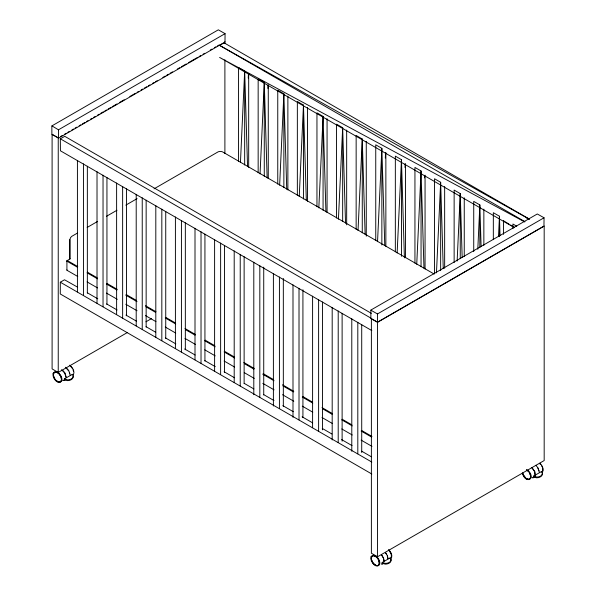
<?xml version="1.0" encoding="UTF-8"?>
<svg xmlns="http://www.w3.org/2000/svg" width="596" height="596" viewBox="0 0 596 596"><rect width="100%" height="100%" fill="white"/><g stroke="black" fill="none" stroke-linecap="round" stroke-linejoin="round"><path stroke-width="0.89" d="M377.462 322.317L377.588 313.883L544.051 217.771L537.287 213.979L370.921 310.032L370.831 318.488L377.588 322.28L543.954 226.227L544.051 217.771M543.507 226.346L377.514 322.183L377.514 556.776L544.178 460.559L544.178 225.966M240.441 162.626L244.673 71.125L238.564 67.594L238.564 161.464M248.249 78.054L248.42 74.358M260.042 173.943L264.274 82.442L258.157 78.91L258.157 172.78M267.895 88.446L268.021 85.675M279.636 185.252L283.867 93.758L277.758 90.227L277.758 184.097M299.237 196.568L303.468 105.067L297.352 101.544L297.352 195.413M318.83 207.885L323.069 116.384L316.953 112.853L316.953 206.723M338.431 219.201L342.663 127.7L336.546 124.169L336.546 218.039M358.032 230.51L362.264 139.017L356.147 135.486L356.147 229.356M377.544 241.693L381.857 148.344L375.748 144.813L375.748 240.546M385.307 158.044L385.567 152.501M397.137 253.002L401.458 159.661L395.342 156.13L395.342 251.855M404.989 167.513L405.161 163.818M416.738 264.319L421.052 170.97L414.943 167.439L414.943 263.171M424.628 177.906L424.717 176.051M436.466 272.864L440.653 182.287L434.536 178.755L434.536 273.557M457.132 261.07L460.254 193.603L454.137 190.072L454.137 262.568M477.798 249.277L479.847 204.92L473.731 201.388L473.731 251.572M498.502 236.567L499.448 216.229L493.332 212.697L493.332 239.652M53.513 373.655L53.469 376.016M53.595 373.722L53.551 376.039M61.284 380.501L61.418 379.436L61.358 380.568M371.286 558.333L371.792 556.321L373.327 555.628M371.42 559.562L371.464 557.245M379.153 564.025L379.153 561.73L378.117 559.152M379.235 564.092L379.414 562.982M391.304 557.007L391.445 555.941M391.386 557.074L391.304 554.72M530.544 477.746L530.47 475.392M530.589 477.724L530.731 476.636M535.111 475.75L534.657 471.682L531.9 467.748M535.327 475.943L534.85 471.667L531.96 467.547M542.695 470.736L542.695 468.396M64.316 378.967L67.594 379.875A6.772 4.507 9.1 0 0 73.226 376.62L73.204 375.316L72.362 374.325L64.316 378.967L64.182 379.726L67.46 380.628A6.772 4.507 9.1 0 0 73.092 377.38L73.07 376.076M72.228 375.078L72.362 374.325M382.185 562.49L385.47 563.391A6.772 4.507 9.1 0 0 391.095 560.143L391.073 558.839L390.231 557.841L382.185 562.49L382.051 563.25L385.336 564.151A6.772 4.507 9.1 0 0 390.969 560.903L390.939 559.599M390.097 558.601L390.231 557.841M542.256 473.254L542.278 474.558A6.772 4.507 9.1 0 1 536.646 477.806L533.368 476.904L533.502 476.144L541.548 471.503L542.39 472.494L542.412 473.798A6.772 4.507 9.1 0 1 536.78 477.053L533.502 476.144M541.414 472.255L541.548 471.503M51.852 125.957L51.882 134.346L58.609 138.123L224.983 42.07L225.072 33.652L218.315 29.822L51.941 125.875L58.46 129.809L58.49 138.063M371.345 313.332L64.778 136.342L60.323 138.793L60.427 150.795L371.815 330.579M77.659 287.205L64.502 279.77L60.323 282.221L60.285 293.984L371.815 474.006M69.859 239.637L69.866 258.828L69.859 239.637L70.581 237.558L71.833 236.307L77.48 233.051M53.469 373.677C54.504 370.652 58.259 372.478 59.466 374.422M53.551 373.744L53.998 372.88M60.956 381.425L61.328 380.479L61.001 381.403L59.458 382.215M73.39 374.862C75.111 371.338 72.489 367.143 69.508 365.184M371.42 557.267L373.282 555.658L376.322 556.969M378.825 564.948L379.198 563.995M379.28 564.069L378.177 565.507M530.067 478.521L530.47 477.679M530.514 477.657L529.486 479.162L527.661 479.273M542.576 472.039C544.178 468.978 542.114 465.342 539.857 463.204M77.398 267.217L66.916 261.167L67.296 260.541L77.771 266.591M53.945 372.91L54.631 372.336M60.926 381.313L59.421 382.118M378.117 565.41L378.803 564.837M390.551 558.996C393.479 556.366 390.894 551.71 388.54 549.542M529.434 479.065L530.112 478.491M534.85 476.934L533.107 477.858L531.96 477.724M533.368 476.904L535.707 475.541M60.65 136.454L62.26 135.523M64.673 134.13L66.283 133.199M67.892 132.275L69.501 131.344M71.915 129.95L73.524 129.019M75.133 128.088L76.742 127.164M79.156 125.771L80.765 124.84M82.375 123.908L84.788 122.515M86.398 121.591L88.007 120.66M90.421 119.267L92.03 118.336M93.632 117.405L95.241 116.481M97.655 115.088L99.264 114.156M100.873 113.225L103.287 111.832M104.896 110.908L106.505 109.977M108.114 109.046L110.528 107.653M112.137 106.721L116.965 103.935M119.379 102.542L124.206 99.755M129.839 96.507L135.471 93.252M137.08 92.32L138.689 91.397M141.103 90.003L142.712 89.072M144.321 88.141L146.735 86.748M148.344 85.824L149.954 84.893M152.367 83.5L153.977 82.568M155.586 81.637L157.195 80.713M162.827 77.458L165.241 76.064M166.85 75.141L168.459 74.209M170.069 73.278L172.482 71.885M177.31 69.099L179.724 67.706M181.333 66.774L186.161 63.988M188.574 62.595L197.425 57.484M199.034 56.56L200.643 55.629M203.057 54.236L204.666 53.305M210.299 50.057L211.908 49.125M214.322 47.732L215.931 46.801M217.54 45.87L219.149 44.946M524.927 221.652L219.611 45.385L223.314 43.24M87.15 227.463L97.625 221.414M106.483 216.296L116.965 210.254M125.823 205.136L137.11 198.617M154.029 188.85L216.884 152.561C218.926 151.011 221.705 151.011 223.738 152.569L434.231 274.093M70.134 258.88L66.916 260.735L66.916 270.256L77.771 276.507M58.237 372.44L58.237 137.847L52.098 134.301L52.098 368.902L58.237 372.44L127.425 332.493M145.931 321.81L151.563 318.555M58.46 129.809L225.072 33.652M67.296 260.541L66.916 261.167M54.586 372.358L55.458 372.113M63.809 380.397L64.748 380.144M64.912 380.412L62.774 380.546M532.995 477.575L533.934 477.322M528.6 479.296L529.479 479.042M381.678 563.92L382.625 563.667M381.79 564.203L382.781 563.935M377.335 565.611L378.162 565.388M377.29 565.634L378.222 565.485M55.376 372.031L56.426 372.224M58.453 381.999L59.466 382.088M56.382 380.807L59.503 382.192M527.639 479.177L528.652 479.266M373.245 555.554L375.331 556.195M376.322 565.522L377.372 565.708L375.286 565.164L373.245 563.376M370.831 310.151L377.491 313.965M526.648 478.707L527.683 479.154M527.706 479.251L525.568 477.985L523.109 474.49M56.359 372.15L58.453 373.446M58.52 382.073L56.426 380.777M376.389 565.597L373.282 563.324L371.338 559.54L371.822 560.858M67.296 270.457L66.916 269.832M526.752 218.076L528.391 218.955M524.763 221.965L219.611 57.425L514.452 227.65M219.611 45.385L529.308 219.216M224.059 42.815L529.375 219.09M516.754 226.219L512.933 224.014L512.933 228.663M371.01 318.175L60.323 138.793M377.514 322.183L371.382 318.637L371.382 553.237L377.514 556.776M87.441 272.171L97.118 277.758M106.788 283.346L117.27 289.395M126.136 294.513L136.611 300.563M145.476 305.681L155.958 311.73M165.628 317.318L175.306 322.898M184.976 328.485L195.451 334.535M205.128 340.115L214.798 345.702M224.469 351.29L234.146 356.87M243.816 362.457L254.298 368.507M263.164 373.625L273.639 379.674M282.504 384.793L293.791 391.311M302.656 396.429L312.334 402.009M322.004 407.597L332.486 413.646M342.156 419.234L351.826 424.814M361.504 430.401L371.978 436.451M87.068 272.804L97.55 278.853M106.416 283.972L116.898 290.021M125.763 295.139L137.043 301.658M145.916 306.776L155.586 312.356M165.256 317.944L175.738 323.993M185.408 329.581L195.078 335.161M204.756 340.748L215.23 346.798M224.096 351.916L234.578 357.965M244.248 363.553L253.926 369.133M262.791 374.251L274.071 380.769M282.944 385.888L293.418 391.937M302.284 397.055L312.766 403.105M322.436 408.692L332.106 414.272M341.784 419.86L352.258 425.909M361.124 431.027L371.606 437.077M87.068 281.893L97.55 287.942M106.416 293.061L117.27 299.311M125.763 304.228L137.043 310.747M145.476 315.597L155.958 321.646M165.256 327.033L175.738 333.082M184.976 338.401L195.451 344.451M204.756 349.837L215.23 355.887M224.096 361.005L234.578 367.054M244.248 372.642L254.298 378.423M262.791 383.347L274.071 389.858M282.504 394.708L293.791 401.227M302.284 406.144L312.766 412.194M322.004 417.513L332.486 423.562M341.784 428.949L352.258 434.998M361.124 440.116L371.978 446.367M87.314 292.778L97.774 298.812M106.624 303.923L117.084 309.965M125.935 315.075L136.395 321.117M146.05 326.69L155.705 332.263M165.36 337.835L175.82 343.877M184.671 348.988L195.13 355.022M204.786 360.602L215.245 366.637M224.096 371.748L234.556 377.79M244.211 383.362L253.866 388.935M263.521 394.515L273.981 400.549M282.839 405.66L293.299 411.702M302.15 416.813L312.609 422.847M322.265 428.427L331.92 434M341.575 439.572L352.035 445.614M361.69 451.187L371.345 456.76M371.815 462.064L60.323 282.221M503.382 220.729L508.984 224.059M510.586 225.012L513.789 226.912M526.648 469.76L527.706 470.527M526.603 469.782L529.539 472.747L530.589 475.385M525.545 478.059L526.603 478.819M375.286 556.128L376.367 556.94M65.441 367.225L68.808 370.712L70.209 375.242M61.544 369.721L64.748 373.044L66.082 377.365M539.812 463.532L540.795 464.552L539.79 463.606M535.864 465.29L537.994 467.89L539.387 472.419M527.818 470.155C536.787 478.998 525.426 484.697 522.327 473.053M527.639 470.624L528.6 471.622M525.612 477.955L523.817 475.772M376.389 556.865L378.222 559.093L379.369 563.004M376.344 556.895L377.335 557.938M70.626 366.354L71.572 367.434M66.618 368.321L68.652 370.794M62.774 370.369L64.912 372.962L66.305 377.491M58.475 373.372L59.503 374.363M55.413 379.801L56.404 380.851M53.513 375.987L54.527 378.654L56.359 380.881M389.479 550.898L391.386 554.742M385.694 552.827L387.437 555.763L388.078 558.765M385.582 552.976L386.521 554.317M381.79 555.077L383.533 558.012L384.174 561.015M381.678 555.226L383.34 558.027L383.951 560.881M373.327 563.302L371.792 560.836M71.609 367.374L72.459 368.581M59.458 374.392L60.956 376.91L61.544 379.458M59.421 374.444L60.248 375.629M55.421 379.831L53.923 377.313M541.645 465.759L542.293 467.07M537.838 467.972L539.015 470.9M529.479 472.777L530.067 474.088M522.699 473.164L523.772 475.802M390.268 552.134L390.909 553.416M530.112 474.066L530.686 476.658M522.781 473.187L523.184 474.49M387.244 555.77L387.854 558.631M73.032 369.9L73.517 371.219M69.374 372.254L69.829 373.722M60.926 376.888L61.358 378.236M53.595 376.009L53.998 377.313M371.33 558.31L371.464 559.532M61.328 378.184L61.5 379.481M500.029 235.681L499.448 216.229L499.448 236.679M481.099 246.595L479.847 204.92L479.847 247.668M462.168 257.517L460.254 193.603L460.254 258.664M443.238 268.431L440.653 182.287L440.653 270.584M423.972 268.23L421.052 170.97L421.052 266.703M404.408 257.845L401.458 159.661L401.458 256.317M384.778 245.604L381.857 148.344L381.857 245.001M365.125 234.422L362.264 139.017L362.264 232.887M345.531 223.105L342.663 127.7L342.663 221.57M325.93 211.789L323.069 116.384L323.069 210.254M306.329 200.48L303.468 105.067L303.468 198.937M286.736 189.163L283.867 93.758L283.867 187.628M267.135 177.846L264.274 82.442L264.274 176.312M247.541 166.53L244.673 71.125L244.673 164.995M503.449 220.423L503.449 234.37M483.855 209.114L483.855 245.358M464.254 197.797L464.254 256.347M444.653 186.481L444.653 268.267M425.06 175.164L425.06 269.034M405.459 163.855L405.459 257.725M385.865 152.539L385.865 246.409M366.264 141.349L366.264 236.15M361.72 324.634L361.72 452.506M357.809 322.265L357.809 453.839M351.789 318.785L351.789 451.284M346.671 130.032L346.671 224.834M342.119 313.325L342.119 441.189M338.208 310.948L338.208 442.523M332.188 307.469L332.188 439.975M327.07 118.723L327.07 212.593M322.525 302.008L322.525 429.872M318.614 299.632L318.614 431.206M312.595 296.16L312.595 427.734M307.469 107.407L307.469 201.277M302.924 289.768L302.924 417.632M299.013 288.315L299.013 419.889M292.994 284.843L292.994 417.342M287.875 96.09L287.875 189.96M283.331 278.451L283.331 406.323M279.42 277.006L279.42 408.58M273.393 273.527L273.393 406.025M268.274 84.774L268.274 178.644M263.73 267.135L263.73 395.006M259.819 265.689L259.819 397.264M253.799 262.21L253.799 394.716M248.681 73.464L248.681 167.334M244.129 256.749L244.129 383.69M240.225 254.373L240.225 385.947M234.198 250.901L234.198 382.476M224.893 41.623L224.893 43.411M224.893 59.801L224.893 153.597M224.536 245.433L224.536 372.373M220.624 243.056L220.624 374.631M214.605 239.585L214.605 371.159M204.935 234.116L204.935 361.064M201.023 231.747L201.023 363.322M195.004 228.268L195.004 359.842M185.341 222.807L185.341 349.748M181.43 220.431L181.43 352.005M175.41 216.951L175.41 348.526M165.74 211.491L165.74 338.431M161.829 209.114L161.829 340.689M155.809 205.642L155.809 337.217M146.147 200.174L146.147 327.115M142.235 197.797L142.235 329.372M136.208 194.326L136.208 325.9M126.546 188.857L126.546 315.805M122.634 186.488L122.634 318.063M116.615 183.009L116.615 314.584M106.945 177.548L106.945 304.489M103.034 175.172L103.034 306.746M97.014 171.693L97.014 303.267M87.351 166.232L87.351 293.172M83.44 163.855L83.44 295.43M77.42 160.384L77.42 291.958M53.141 373.312C51.748 377.573 58.371 386.052 61.798 380.874C63.198 376.612 56.575 368.134 53.141 373.312M371.01 556.828C369.617 561.089 376.24 569.575 379.674 564.397C381.067 560.136 374.444 551.658 371.01 556.828"/></g></svg>
